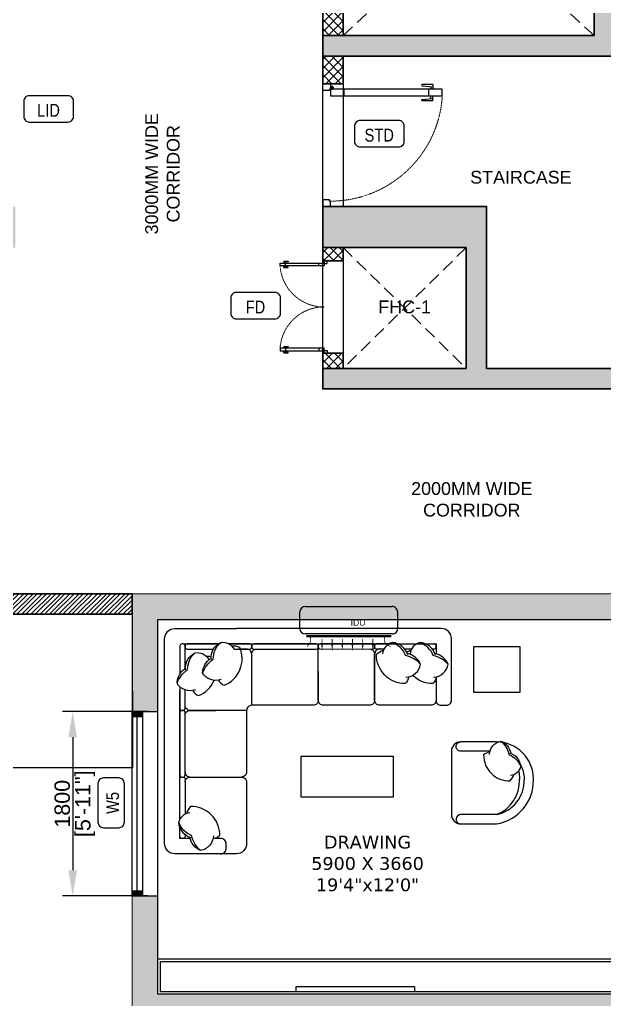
# Model space of a CAD drawing. Header units: millimetres. Extents: x -9976 to 131129, y -15735 to 207061.
# Drawn here: x 111124 to 116833, y 158336 to 167903 of the extents above; entities that cross this region are included whole.
import ezdxf
from ezdxf.enums import TextEntityAlignment as Align

# ---------------------------------------------------------------- set-up
doc = ezdxf.new("R2010")
doc.units = ezdxf.units.MM
doc.linetypes.add('( Hidden )', pattern=[0.375, 0.25, -0.125])
doc.linetypes.add('Core & corridor$0$Core_FF & Typical_TD$0$DASHED', pattern=[0.75, 0.5, -0.25])
for name, color, linetype in [('A-Dimensions', 4, 'Continuous'), ('A-Door', 11, 'Continuous'), ('A-Elevation 10', 8, 'Continuous'), ('A-Furniture', 8, 'Continuous'), ('A-Hatch', 252, 'Continuous'), ('A-Room Boundary', 44, 'Continuous'), ('A-Shaft', 8, 'Continuous'), ('A-Text Main', 44, 'Continuous'), ('A-Window', 4, 'Continuous')]:
    doc.layers.add(name, color=color, linetype=linetype)
doc.layers.add('A-Wall', color=240, linetype='Continuous', lineweight=35)
doc.styles.add('2024-08-29_TOWER-A$0$simplex-0.8', font='simplex.shx', dxfattribs={"width": 0.8})
doc.styles.add('3.5BHK WEST-UN-6$0$grid_text', font='verdana.ttf')
doc.styles.add('3BHK  WEST_UN-2$0$AMISH', font='arial.ttf')
doc.styles.add('ARIAL', font='ARIALN.TTF')
doc.styles.add('Core & corridor$0$Standard', font='arial.ttf')
doc.styles.add('S', font='arial.ttf', dxfattribs={"height": 150})
doc.dimstyles.new('DIMSMALL', dxfattribs={"dimtxt": 150, "dimasz": 250, "dimexe": 100, "dimexo": 100, "dimgap": 25, "dimtad": 1, "dimdec": 0, "dimtxsty": 'S', "dimcen": 0, "dimdle": 100, "dimclrd": 8, "dimclre": 8, "dimclrt": 256, "dimazin": 3, "dimtfac": 1, "dimtdec": 0, "dimtix": 1, "dimtmove": 0, "dimatfit": 3, "dimldrblk": '12_DatumFilled', "dimlwd": -1, "dimlwe": -1, "dimarcsym": 1})

# ---------------------------------------------------------------- blocks, each defined once
blk = doc.blocks.new('Core & corridor$0$Core_FF & Typical_TD$0$bshdj')
for p, q in [((-2287, 1074), (-2240, 1074)), ((-2287, 1074), (-2287, 968)), ((-2273, 968), (-2264, 1074)), ((-2265, 1054), (-2240, 1054)), ((-2240, 1168), (-2240, 75)), ((-2173, 1168), (-2240, 1168)), ((-2173, 1034), (-2240, 1034)), ((-2173, 75), (-2173, 1168)), ((-2127, 1074), (-2173, 1074)), ((-2148, 1054), (-2173, 1054)), ((-2140, 968), (-2150, 1074)), ((-2127, 1074), (-2127, 968)), ((-167, 1074), (-167, 968)), ((-167, 1074), (-120, 1074)), ((-153, 968), (-143, 1074)), ((-145, 1054), (-120, 1054)), ((-120, 75), (-120, 1168)), ((-120, 1168), (-53, 1168)), ((-120, 1034), (-53, 1034)), ((-53, 1168), (-53, 75)), ((-7, 1074), (-53, 1074)), ((-28, 1054), (-53, 1054)), ((-20, 968), (-30, 1074)), ((-7, 1074), (-7, 968)), ((-2287, 968), (-2273, 968)), ((-2127, 968), (-2140, 968)), ((-167, 968), (-153, 968)), ((-7, 968), (-20, 968)), ((-2293, 0), (-2293, 75)), ((-2293, 75), (-2240, 75)), ((-2227, 0), (-2293, 0)), ((-2273, 88), (-2233, 88)), ((-2253, 108), (-2253, 68)), ((-2173, 208), (-2240, 208)), ((-2240, 75), (-2240, 67)), ((-2240, 75), (-2173, 75)), ((-2240, 67), (-2227, 67)), ((-2227, 67), (-2227, 0)), ((-120, 208), (-53, 208)), ((-53, 75), (-120, 75)), ((-120, 75), (-120, 75)), ((-67, 67), (-67, 0)), ((-53, 67), (-67, 67)), ((-67, 0), (0, 0)), ((-20, 88), (-60, 88)), ((0, 75), (-53, 75)), ((-53, 75), (-53, 67)), ((-40, 108), (-40, 68)), ((0, 0), (0, 75))]:
    blk.add_line(p, q)
for centre in [(-2253, 88), (-40, 88)]:
    blk.add_circle(centre, 13.3)
at = {"linetype": 'Core & corridor$0$Core_FF & Typical_TD$0$DASHED', "lineweight": 0}
for centre, start, end in [((-2243, 73), 0.0822, 86.3506), ((-50, 73), 93.6494, 179.9178)]:
    blk.add_arc(centre, 1097, start, end, dxfattribs=at)
blk = doc.blocks.new('Core & corridor$0$Core_FF & Typical_TD$0$Door11')
at = {"layer": 'A-Door'}
for p, q in [((-991.7, 0), (-1050, 0)), ((-1050, 0), (-1050, -65.6)), ((-58.3, 0), (0, 0)), ((0, 0), (0, -65.6)), ((-1050, -65.6), (-1003.4, -65.6)), ((-1003.4, -65.6), (-1003.4, -58.3)), ((-1003.4, -58.3), (-991.7, -58.3)), ((-991.7, -58.3), (-991.7, 0)), ((-104.9, -65.6), (-104.9, -1021.8)), ((-46.6, -65.6), (-104.9, -65.6)), ((-104.9, -65.6), (-104.9, -65.6)), ((-58.3, -58.3), (-58.3, 0)), ((-46.6, -58.3), (-58.3, -58.3)), ((-17.5, -77.3), (-52.5, -77.3)), ((-46.6, -65.6), (-46.6, -58.3)), ((-46.6, -1021.8), (-46.6, -65.6)), ((0, -65.6), (-46.6, -65.6)), ((-35, -94.7), (-35, -59.8)), ((-104.9, -182.2), (-46.6, -182.2)), ((-145.8, -846.8), (-134.1, -846.8)), ((-145.8, -940.1), (-145.8, -846.8)), ((-134.1, -846.8), (-125.5, -940.1)), ((-104.9, -905.1), (-46.6, -905.1)), ((-17.5, -846.8), (-26.1, -940.1)), ((-5.8, -846.8), (-17.5, -846.8)), ((-5.8, -940.1), (-5.8, -846.8)), ((-145.8, -940.1), (-104.9, -940.1)), ((-127.1, -922.6), (-104.9, -922.6)), ((-24.5, -922.6), (-46.6, -922.6)), ((-5.8, -940.1), (-46.6, -940.1)), ((-104.9, -1021.8), (-46.6, -1021.8))]:
    blk.add_line(p, q, dxfattribs=at)
blk.add_circle((-35, -77.3), 11.7, dxfattribs=at)
at = {"layer": 'A-Door', "linetype": 'Core & corridor$0$Core_FF & Typical_TD$0$DASHED', "lineweight": 0}
blk.add_arc((-43.9, -64.2), 959.5, 180.08223, 266.3506, dxfattribs=at)
blk = doc.blocks.new('Core & corridor$0$A$C436b777d')
at = {"layer": 'A-Hatch'}
h = blk.add_hatch(color=256, dxfattribs=at)
h.dxf.hatch_style = 1
h.paths.add_polyline_path([(250, -3072.7), (2950, -3072.6), (2950, -2672.7), (0.5, -2672.7), (0.5, -12132.6), (2950, -12132.7), (2950, -11732.7), (250.5, -11732.7), (250.5, -9577.7), (2950, -9577.7), (2950, -9377.8), (250.5, -9377.7), (250.5, -7222.7), (2950, -7222.7), (2950, -5565), (2700, -5565), (2700.2, -6972.7), (250.5, -6972.7)])
h.paths.add_polyline_path([(3300, 6580.6), (3300, 9502.1), (3500, 9502.1), (3500.1, 35), (0.4, 35), (0.5, 6682.1), (250, 6682.1), (250.5, 435), (3300.5, 435)])
edge = h.paths.add_edge_path()
edge.add_line((3300, 14502.1), (2580, 14502.1))
edge.add_line((2580, 14502.1), (2580, 15744))
edge.add_line((2580, 15744), (3500, 15744))
edge.add_line((3500, 15744), (3500, 16044))
edge.add_line((3500, 16044), (2380, 16044))
edge.add_line((2380, 16044), (2380, 14502.1))
edge.add_line((2380, 14502.1), (0.5, 14502.1))
edge.add_line((0.5, 14502.1), (0.5, 7866.6))
edge.add_line((0.5, 7866.6), (250.5, 7866.6))
edge.add_line((250.5, 7866.6), (250.5, 14102.1))
edge.add_line((250.5, 14102.1), (2380, 14102.1))
edge.add_line((2380, 14102.1), (2380, 10852.1))
edge.add_line((2380, 10852.1), (2580, 10852.1))
edge.add_line((2580, 10852.1), (2580, 14102.1))
edge.add_line((2580, 14102.1), (3300, 14102.1))
edge.add_line((3300, 14102.1), (3300, 10702.1))
edge.add_line((3300, 10702.1), (3500, 10702.1))
edge.add_line((3500, 10702.1), (3500, 14502.1))
edge.add_line((3500, 14502.1), (2580, 14502.1))
h = blk.add_hatch(color=256, dxfattribs=at)
h.dxf.hatch_style = 1
h.paths.add_polyline_path([(12050, -10062.7), (14174.6, -10062.7), (14174.6, -13512.7), (5950, -13512.7), (5950, -13312.7), (7350, -13312.7), (7350, -12132.7), (5950, -12132.7), (5950, -11732.7), (7550, -11732.7), (7550, -13312.7), (13974.6, -13312.7), (13974.6, -10262.7), (9764, -10262.7), (9764, -10062.7), (11850, -10062.7), (11850, -9202.4), (8800, -9202.4), (8800, -10062.7), (9144, -10062.7), (9144, -10262.7), (5950, -10262.7), (5950, -10062.7), (8600, -10062.7), (8600, -7832.6), (5500, -7832.6), (5500, -7632.6), (8800, -7632.6), (8800, -9002.4), (12050, -9002.4)])
h = blk.add_hatch(dxfattribs=at)
h.set_pattern_fill('ANSI37', color=256, scale=20)
h.set_pattern_definition([(45, (27573.86, 93), (-44.90128, 44.90128), []), (135, (27573.86, 93), (-44.90128, -44.90128), [])])
h.paths.add_polyline_path([(5950, -9431.8), (6150, -9431.8), (6150, -10062.7), (5950, -10062.7)])
h.paths.add_polyline_path([(5950, -7832.6), (6150, -7832.6), (6150, -8231.8), (5950, -8231.8)])
h.paths.add_polyline_path([(5950, -12132.7), (6150, -12132.7), (6150, -12262.7), (5950, -12262.7)])
h.paths.add_polyline_path([(5950, -13162.7), (6150, -13162.7), (6150, -13312.7), (5950, -13312.7)])
h.paths.add_polyline_path([(5950, -10262.7), (6150, -10262.7), (6150, -10532.7), (5950, -10532.7)])
at = {"layer": 'A-Elevation 10'}
for points in [[(6150, -11732.7), (5950, -11732.7), (5950, -10532.7), (6150, -10532.7)], [(6150, -13162.7), (5950, -13162.7), (5950, -12262.7), (6150, -12262.7)]]:
    blk.add_lwpolyline(points, close=True, dxfattribs=at)
at = {"layer": 'A-Shaft', "linetype": '( Hidden )', "lineweight": 0, "ltscale": 500}
for points in [[(6150, -7832.6), (8600, -10062.7)], [(6150, -10062.7), (8550, -7832.6)], [(7350, -12132.7), (6150, -13312.7)], [(6150, -12132.7), (7350, -13312.7)]]:
    blk.add_lwpolyline(points, dxfattribs=at)
at = {"layer": 'A-Wall'}
for points in [[(12050, -10062.7), (14174.6, -10062.7), (14174.6, -13512.7), (5950, -13512.7), (5950, -13312.7), (7350, -13312.7), (7350, -12132.7), (5950, -12132.7), (5950, -11732.7), (7550, -11732.7), (7550, -13312.7), (13974.6, -13312.7), (13974.6, -10262.7), (9764, -10262.7), (9764, -10062.7), (11850, -10062.7), (11850, -9202.4)], [(8800, -9202.4), (8800, -10062.7), (9144, -10062.7), (9144, -10262.7), (5950, -10262.7), (5950, -10062.7), (8600, -10062.7), (8600, -7832.6)]]:
    blk.add_lwpolyline(points, dxfattribs=at)
for points in [[(5950, -9431.8), (6150, -9431.8), (6150, -10062.7), (5950, -10062.7)], [(5950, -10262.7), (6150, -10262.7), (6150, -10532.7), (5950, -10532.7)], [(5950, -12132.7), (6150, -12132.7), (6150, -12262.7), (5950, -12262.7)], [(5950, -13162.7), (6150, -13162.7), (6150, -13312.7), (5950, -13312.7)]]:
    blk.add_lwpolyline(points, close=True, dxfattribs=at)
at = {"layer": 'A-Door', "ltscale": 5}
for name, p, xscale, yscale, zscale, rotation in [('Core & corridor$0$Core_FF & Typical_TD$0$Door11', (5950, -10532.7), 1.142857140802877, 1.142857140802877, 1.142857140802877, 89.99999594244068), ('Core & corridor$0$Core_FF & Typical_TD$0$bshdj', (5992.3, -13162.7), -0.3924322638604997, 0.3924322638604997, 0.3924322638604998, 90.00000024998234)]:
    blk.add_blockref(name, p, dxfattribs=dict(at, xscale=xscale, yscale=yscale, zscale=zscale, rotation=rotation))
at = {"layer": 'A-Text Main', "char_height": 125, "width": 950.15, "attachment_point": 5, "line_spacing_factor": 1.010232, "style": 'Core & corridor$0$Standard'}
for s, insert in [('STAIRCASE ', (7885.1, -11447)), ('FHC-1', (6750, -12712.7))]:
    blk.add_mtext(s, dxfattribs=dict(at, insert=insert))
blk = doc.blocks.new('2024-08-29_TOWER-A$0$WNTG')
at = {"layer": 'A-Text Main'}
blk.add_lwpolyline([(-187.8, 246.2), (187.8, 246.2, -0.414214), (242.8, 191.2), (242.8, 43.3, -0.414214), (187.8, -11.7), (-187.8, -11.7, -0.414214), (-242.8, 43.3), (-242.8, 191.2, -0.414214)], format="xyb", close=True, dxfattribs=at)
at = {"layer": 'A-Text Main', "style": '2024-08-29_TOWER-A$0$simplex-0.8', "width": 0.8}
blk.add_attdef('WNTG', text='', height=150, dxfattribs=at).set_placement((-1.6, 43), align=Align.CENTER)
blk = doc.blocks.new('Core & corridor')
at = {"ltscale": 300}
blk.add_blockref('Core & corridor$0$A$C436b777d', (10594.6, 28627.2), dxfattribs=at)
at = {"layer": 'A-Text Main'}
ref = blk.add_blockref('2024-08-29_TOWER-A$0$WNTG', (13869.3, 17965.9), dxfattribs=dict(at, xscale=-1, rotation=180))
ref.add_attrib('WNTG', 'LID', dxfattribs={"height": 125, "style": 'ARIAL'}).set_placement((13867.7, 17772.5), align=Align.CENTER)
ref = blk.add_blockref('2024-08-29_TOWER-A$0$WNTG', (17098.2, 17723.1), dxfattribs=dict(at, xscale=-1, rotation=180))
ref.add_attrib('WNTG', 'STD', dxfattribs={"height": 125, "style": 'ARIAL'}).set_placement((17096.6, 17529.7), align=Align.CENTER)
ref = blk.add_blockref('2024-08-29_TOWER-A$0$WNTG', (15889.8, 16044.6), dxfattribs=dict(at, xscale=-1, rotation=180))
ref.add_attrib('WNTG', 'FD', dxfattribs={"height": 125, "style": 'ARIAL'}).set_placement((15888.2, 15851.1), align=Align.CENTER)
at = {"layer": 'A-Text Main', "insert": (14980.7, 17215), "char_height": 125, "width": 1745.679, "attachment_point": 5, "rotation": 90, "line_spacing_factor": 1.010232, "style": 'Core & corridor$0$Standard'}
blk.add_mtext('3000MM WIDE CORRIDOR', dxfattribs=at)
at = {"layer": 'A-Text Main', "insert": (17999.9, 14035.5), "char_height": 125, "width": 1745.679, "attachment_point": 5, "line_spacing_factor": 1.010232, "style": 'Core & corridor$0$Standard'}
blk.add_mtext('2000MM WIDE CORRIDOR', dxfattribs=at)
blk = doc.blocks.new('3.5BHK WEST-UN-6$0$ygvdg')
at = {"layer": 'A-Furniture', "linetype": 'Continuous'}
for points in [[(54922.5, -91892.2), (50225.6, -91892.2), (50225.6, -91547.2), (54922.5, -91547.2)], [(54897.5, -91867.2), (50250.6, -91867.2), (50250.6, -91572.2), (54897.5, -91572.2)], [(52731.6, -91867.2), (51576.6, -91867.2), (51576.6, -91817.2), (52731.6, -91817.2)]]:
    blk.add_lwpolyline(points, close=True, dxfattribs=at)
blk = doc.blocks.new('3.5BHK WEST-UN-6$0$A$C419e3904')
at = {"layer": 'A-Furniture'}
for points in [[(1500, 419.6), (1500, 700, 0.414214), (1450, 750), (850, 750, -0.414214), (800, 800), (800, 1400, 0.414214), (750, 1450, 0.414214), (800, 1500), (800, 2100, 0.414214), (700, 2200), (100, 2200, 0.414214), (0, 2100), (0, 100, 0.414214), (100, 0), (700, 0)], [(349.5, 2168.2, 0.14773), (263.6, 2022, 0.213343), (137.6, 1893.1, 0.178662)], [(475.6, 2024.9, 0.356772), (349.5, 2168.2, 0.249542), (245.7, 2038.4, -9.61688)], [(550, 2200, -0.414214), (600, 2150), (600, 2100, -0.414214), (550, 2050), (472.5, 2050)], [(256.7, 2042.2, 0.306663), (137.6, 1893.1, 0.30633), (246.4, 1795.7, -0.872847)], [(200, 2011.8), (200, 2030, 0.414214), (180, 2050), (170, 2050, 0.414214), (150, 2030)], [(472.5, 2050.1, -0.165541), (538.6, 2019.2, -0.425989), (252.1, 1738.4, -0.121523), (212.7, 1805, 7.115464)], [(150, 1861.6), (150, 1470, 0.414214), (170, 1450), (180, 1450, 0.414214), (200, 1470), (200, 1811.3, 0.414214)], [(200, 1500, 0.414214), (250, 1450), (750, 1450, 0.414214)], [(200, 1400, -0.414214), (250, 1450)], [(200, 1125), (200, 850, 0.414214), (250, 800), (500, 800)], [(150, 569.7), (150, 780, -0.414214), (170, 800), (180, 800, -0.414214), (200, 780), (200, 599.1)], [(800, 800), (250, 800, 0.414214), (200, 750), (200, 625.6)], [(2800, 700), (2800, 100, -0.414214), (2700, 0), (700, 0)], [(850, 750), (850, 250, -0.414214), (800, 200), (720.9, 200)], [(2050, 474.7), (2050, 700, 0.414214), (2000, 750), (1550, 750, 0.414214), (1500, 700), (1500, 180.2)], [(2650, 472.9), (2650, 700, 0.414214), (2600, 750), (2100, 750, 0.414214), (2050, 700), (2050, 249.5)], [(2650, 572.5), (2650, 700, -0.414214), (2700, 750), (2750, 750, -0.414214), (2800, 700)], [(301, 598.6, 0.356772), (121.1, 535.1, 0.249542), (202.8, 390.3, -9.61688)], [(276.5, 605.2, -0.165541), (329.8, 655, -0.200231), (484, 506.3, -0.121523)], [(121.1, 535.1, 0.14773), (224.6, 400.9, 0.213343), (297.3, 235.9, 0.178662)], [(550.9, 498.2, 0.356772), (371, 434.7, 0.249542), (452.7, 289.9, -9.61688)], [(526.4, 504.8, -0.165541), (579.7, 554.5, -0.425989), (733.5, 184, -0.121523), (656.9, 172.3, 7.115464)], [(2380.8, 472, 0.165541), (2349.8, 538, 0.425989), (2069, 251.6, 0.121523), (2135.7, 212.1, -7.115464)], [(2650.1, 472, 0.165541), (2619.2, 538, 0.200231), (2420.7, 457.6, 0.121523)], [(200, 392.2), (200, 170, -0.414214), (180, 150), (170, 150, -0.414214), (150, 170), (150, 442.5)], [(203.3, 402.1, 0.306663), (297.3, 235.9, 0.30633), (428.3, 300.5, -0.872847)], [(371, 434.7, 0.14773), (474.5, 300.5, 0.213343), (547.2, 135.4, 0.178662)], [(2106, 199.5), (2100, 199.5, -0.414214), (2050, 249.5), (2050, 474.7)], [(2355.6, 475, -0.356772), (2498.8, 349, -0.249542), (2369, 245.1, 9.61688)], [(2624.9, 475, -0.356772), (2768.2, 349, -0.249542), (2638.4, 245.1, 9.61688)], [(453.3, 301.6, 0.306663), (547.2, 135.4, 0.30633), (678.2, 200.1, -0.872847)], [(2498.8, 349, -0.14773), (2352.7, 263.1, -0.213343), (2223.8, 137, -0.178662)], [(2768.2, 349, -0.14773), (2622, 263.1, -0.213343), (2493.1, 137, -0.178662)], [(523.1, 150), (220, 150, -0.414214), (200, 170), (200, 180, -0.414214), (220, 200), (477.2, 200)], [(453.2, 275.2, -0.071865), (407, 272.7, 7.115464)], [(678.1, 200), (830, 200, -0.414214), (850, 180), (850, 170, -0.414214), (830, 150), (627, 150)], [(850, 250), (850, 250, 0.414214), (900, 200), (1016.8, 200)], [(2000, 199.5, 0.414214), (2050, 249.5)], [(2192.3, 149.5), (2070, 149.5, -0.414214), (2050, 169.5), (2050, 179.5, -0.414214), (2070, 199.5), (2141.9, 199.5, -0.414214)], [(2372.9, 256.2, -0.306663), (2223.8, 137, -0.30633), (2126.3, 245.9, 0.872847)], [(2342.5, 199.5), (2411.3, 199.5, -0.414214)], [(2363.1, 231.7, 0.071865), (2405, 212.1, -7.115464)], [(2642.2, 256.2, -0.306663), (2493.1, 137, -0.30633), (2395.7, 245.9, 0.872847)], [(2544.8, 149.5), (2650, 149.5), (2650, 247.7, -0.414214)], [(2611.8, 199.5), (2630, 199.5, -0.414214), (2650, 179.5), (2650, 169.5, -0.414214), (2630, 149.5)]]:
    blk.add_lwpolyline(points, format="xyb", dxfattribs=at)
for points in [[(248.3, 2050), (150, 2050), (150, 1944.8)], [(150, 1861.6), (150, 607.7)], [(228.8, 352.2), (229.4, 353.8)], [(180, 150), (523.1, 150)], [(627, 150), (2650, 150)], [(2275.5, 149.5), (2461.6, 149.5)]]:
    blk.add_lwpolyline(points, dxfattribs=at)
for points in [[(150, 820), (150, 1430, -0.414214), (170, 1450), (180, 1450, -0.414214), (200, 1430), (200, 820, -0.414214), (180, 800), (170, 800, -0.414214)], [(870, 200), (1480, 200, -0.414214), (1500, 180), (1500, 170, -0.414214), (1480, 150), (870, 150, -0.414214), (850, 170), (850, 180, -0.414214)], [(1520, 200), (2030, 199.5, -0.414214), (2050, 179.5), (2050, 169.5, -0.414214), (2030, 149.5), (1520, 150, -0.414214), (1500, 170), (1500, 180, -0.414214)]]:
    blk.add_lwpolyline(points, format="xyb", close=True, dxfattribs=at)
blk = doc.blocks.new('A$C6bc99d7f')
at = {"layer": 'A-Window', "linetype": 'Continuous'}
for points in [[(-150, 1800), (-250, 1800), (-250, 1750), (-150, 1750)], [(-250, 0), (-150, 0), (-150, 50), (-250, 50)]]:
    blk.add_hatch(color=256, dxfattribs=at).paths.add_polyline_path(points)
for p, q in [((-250, 1800), (-150, 1800)), ((-250, 0), (-250, 1800)), ((-250, 1750), (-250, 1800)), ((-250, 1800), (-150, 1800)), ((-250, 1800), (-150, 1800)), ((-150, 1750), (-250, 1750)), ((-250, 50), (-250, 1750)), ((-200, 50), (-200, 1750)), ((-150, 1800), (0, 1800)), ((-150, 1800), (-150, 1750)), ((-150, 1800), (0, 1800)), ((-150, 1750), (-150, 50)), ((0, 0), (0, 1800)), ((-250, 0), (-250, 50)), ((-250, 50), (-150, 50)), ((-250, 0), (-150, 0)), ((-250, 0), (-150, 0)), ((-250, 0), (-150, 0)), ((-150, 50), (-150, 0)), ((-150, 0), (0, 0)), ((-150, 0), (0, 0))]:
    blk.add_line(p, q, dxfattribs=at)
blk = doc.blocks.new('3BHK  WEST_UN-3$0$2024-08-29_TOWER-A$0$SIDE TABLE')
at = {"layer": 'A-Furniture'}
blk.add_lwpolyline([(0.45, 0), (0, 0), (0, 0.45), (0.45, 0.45)], close=True, dxfattribs=at)
blk = doc.blocks.new('3BHK  WEST_UN-3$0$A$Ce69b8bcf')
at = {"layer": 'A-Furniture'}
for points in [[(800.1, 434.8), (800.1, 90.2, -0.414214), (709.9, 0), (360.8, 0, -0.376272), (0.1, 430.3), (0.1, 434.8), (0.1, 439.3, -0.414214), (360.8, 800), (709.9, 800, -0.414214), (800.1, 709.8), (800.1, 434.8)], [(315.3, 807.4, 0.14773), (237.8, 675.6, 0.213343), (124.1, 559.4, 0.178662)], [(428.9, 678.2, 0.356772), (315.3, 807.4, 0.249542), (221.6, 690.3, -9.61688)], [(424, 709.8), (709.9, 709.8, 0.414214), (755, 754.9), (755, 754.9, 0.414214), (709.9, 800)], [(231.6, 693.8, 0.306663), (124.1, 559.4, 0.30633), (222.3, 471.5, -0.872847)], [(426.1, 700.9, -0.165541), (485.7, 673, -0.425989), (227.4, 419.8, -0.121523), (191.8, 479.9, 7.115464)], [(125.9, 573.6, 0.130591), (90.3, 439.3), (90.3, 434.8)], [(145.1, 516.2, 0.072384), (135.4, 439.3), (135.4, 434.8)], [(360.8, 90.2, -0.364589), (90.3, 430.3), (90.3, 434.8)], [(360.8, 90.2, -0.321599), (135.4, 430.3), (135.4, 434.8)], [(360.8, 90.2), (709.9, 90.2, -0.414214), (755, 45.1), (755, 45.1, -0.414214), (709.9, 0)]]:
    blk.add_lwpolyline(points, format="xyb", dxfattribs=at)
blk = doc.blocks.new('Unit-6')
at = {"layer": 'A-Hatch', "linetype": 'Continuous'}
h = blk.add_hatch(color=256, dxfattribs=at)
h.dxf.hatch_style = 1
h.paths.add_polyline_path([(12127.7, 14831.6), (12127.7, 13681.7), (12377.7, 13681.7), (12377.7, 14581.6), (17077.7, 14581.6), (17077.7, 14831.6)])
h.paths.add_polyline_path([(17077.7, 10921.6), (17077.7, 10721.6), (12377.7, 10721.6), (12377.7, 9871.5), (12127.7, 9871.5), (12127.7, 11881.7), (12377.7, 11881.7), (12377.7, 10921.6)])
h.paths.add_polyline_path([(19895.7, 14831.6), (24149.9, 14831.7), (24149.9, 14581.6), (19895.7, 14581.6)])
h.paths.add_polyline_path([(20097.2, 10921.6), (20097.2, 10721.6), (18277.7, 10721.6), (18277.7, 14581.6), (18277.7, 14831.6), (18477.7, 14831.6), (18477.7, 14581.6), (18477.7, 10921.6)])
h.paths.add_polyline_path([(22017.7, 10721.6), (21097.7, 10721.6), (21097.7, 10921.6), (24652.7, 10921.6), (24652.7, 11571.7), (24902.7, 11571.7), (24902.7, 10671.6), (22267.2, 10671.6), (22017.7, 10671.6)])
h.paths.add_polyline_path([(22017.7, 7221.6), (22017.7, 6971.6), (24652.7, 6971.6), (24652.7, 3686.7), (24007.8, 3686.6), (24007.8, 3586.6), (24652.7, 3586.7), (24652.7, 1761.7), (24902.7, 1761.7), (24902.7, 7221.6)])
h.paths.add_polyline_path([(20427.7, 2011.7), (20427.7, 5001.7), (18532.7, 5001.7), (18532.7, 4751.7), (20177.2, 4751.7), (20177.2, 2011.7), (19442.7, 2011.7), (19442.7, 1761.7), (20927.7, 1761.7), (20927.7, 2011.7)])
h.paths.add_polyline_path([(17077.7, 3616.7), (17077.7, 5871.5), (16877.7, 5871.5), (16877.6, 3616.7)])
h.paths.add_polyline_path([(15877.7, 5871.5), (12127.7, 5871.5), (12127.7, 1761.7), (12981.2, 1761.7), (12981.2, 2011.7), (12377.7, 2011.7), (12377.7, 5671.5), (15877.7, 5671.6)])
h.paths.add_polyline_path([(14872.7, 7491.7), (14872.7, 7291.7), (13287.7, 7291.7), (12127.7, 7291.7), (12127.7, 8371.5), (12377.7, 8371.5), (12377.7, 7491.7)])
h.paths.add_polyline_path([(15722.7, 7291.7), (17077.7, 7291.7), (17077.7, 9721.6), (16877.7, 9721.6), (16877.7, 7491.7), (15722.7, 7491.7)])
h.paths.add_polyline_path([(16201.2, 2009.9), (13731.2, 2011.7), (13731.2, 1761.7), (16201.2, 1761.7)])
h.paths.add_polyline_path([(18692.7, 2011.7), (18692.7, 1761.7), (16951.2, 1761.7), (16951.2, 2011.7)])
at = {"layer": 'A-Furniture', "linetype": 'Continuous'}
blk.add_lwpolyline([(14676.2, 12845.1), (13776.2, 12845.1), (13776.2, 13245.1), (14676.2, 13245.1)], close=True, dxfattribs=at)
at = {"layer": 'A-Room Boundary', "color": 3, "linetype": 'Continuous'}
blk.add_lwpolyline([(12377.7, 14581.6), (18277.7, 14581.6), (18277.7, 10921.6), (12377.7, 10921.6)], close=True, dxfattribs=at)
at = {"layer": 'A-Wall', "lineweight": 0}
for points in [[(12127.7, 14831.6), (12127.7, 13681.7), (12377.7, 13681.7), (12377.7, 14581.6), (17077.7, 14581.6), (17077.7, 14831.6)], [(17077.7, 10921.6), (17077.7, 10721.6), (12377.7, 10721.6), (12377.7, 9871.5), (12127.7, 9871.5), (12127.7, 11881.7), (12377.7, 11881.7), (12377.7, 10921.6)]]:
    blk.add_lwpolyline(points, close=True, dxfattribs=at)
at = {"layer": 'A-Furniture', "xscale": -1, "rotation": 180}
blk.add_blockref('3.5BHK WEST-UN-6$0$A$C419e3904', (12444.4, 14492.7), dxfattribs=at)
at = {"layer": 'A-Furniture', "ltscale": 600, "xscale": 1000, "yscale": 1000, "zscale": 1000, "rotation": 270}
blk.add_blockref('3BHK  WEST_UN-3$0$2024-08-29_TOWER-A$0$SIDE TABLE', (15461.8, 14317.7), dxfattribs=at)
at = {"layer": 'A-Furniture', "ltscale": 600, "xscale": -1}
blk.add_blockref('3BHK  WEST_UN-3$0$A$Ce69b8bcf', (16044.5, 12585.2), dxfattribs=at)
at = {"layer": 'A-Furniture'}
blk.add_blockref('3.5BHK WEST-UN-6$0$ygvdg', (-37847.9, 102813.7), dxfattribs=at)
at = {"layer": 'A-Window'}
blk.add_blockref('A$C6bc99d7f', (12377.7, 11881.7), dxfattribs=at)
ref = blk.add_blockref('2024-08-29_TOWER-A$0$WNTG', (11805.3, 12791), dxfattribs=dict(at, xscale=-1, rotation=270))
ref.add_attrib('WNTG', 'W5', dxfattribs={"layer": 'A-Text Main', "height": 125, "rotation": 90, "style": 'ARIAL'}).set_placement((11998.7, 12789.4), align=Align.CENTER)
at = {"layer": 'A-Text Main', "color": 3, "insert": (14425.3, 12197.6), "char_height": 125, "width": 1167.553, "attachment_point": 5, "style": '3.5BHK WEST-UN-6$0$grid_text'}
blk.add_mtext('DRAWING\\P5900 X 3660\\P19\'4"x12\'0"', dxfattribs=at)
blk = doc.blocks.new('3BHK  WEST_UN-2$0$WALL MOUNTED SPLIT AC')
for p, q in [((18065.12, -8113.34), (18065.11, -8079.5)), ((18067.15, -8077.46), (18073.71, -8077.46)), ((18075.75, -8079.5), (18075.75, -8113.29)), ((18064.01, -8112.84, 0), (18064, -8079.99, 0)), ((18064.41, -8112.84, 0), (18064.41, -8079.99, 0)), ((18073.72, -8115.33), (18067.16, -8115.38))]:
    blk.add_line(p, q)
at = {"elevation": 0}
for points in [[(18059.86, -8080.11, 0, 0.75, 0), (18061.51, -8081.22, 0.75, 0.75, 0)], [(18058.43, -8086.05, 0, 0.75, 0), (18061.52, -8086.05, 0.75, 0.75, 0)], [(18058.44, -8089.99, 0, 0.75, 0), (18061.52, -8089.99, 0.75, 0.75, 0)], [(18058.44, -8093.93, 0, 0.75, 0), (18061.52, -8093.93, 0.75, 0.75, 0)], [(18058.44, -8097.86, 0, 0.75, 0), (18061.52, -8097.86, 0.75, 0.75, 0)], [(18058.44, -8101.8, 0, 0.75, 0), (18061.52, -8101.8, 0.75, 0.75, 0)], [(18058.44, -8105.74, 0, 0.75, 0), (18061.52, -8105.74, 0.75, 0.75, 0)], [(18059.87, -8112.95, 0, 0.75, 0), (18061.51, -8110.65, 0.75, 0.75, 0)]]:
    blk.add_lwpolyline(points, format="xyseb", dxfattribs=at)
at = {"const_width": 0.3, "elevation": 0}
for points in [[(18061.51, -8081.22, 0.246742), (18063.87, -8081.49, -4.761831)], [(18061.51, -8110.65, -0.246742), (18063.87, -8110.38, 4.761831)]]:
    blk.add_lwpolyline(points, format="xyb", dxfattribs=at)
for points in [[(18061.52, -8086.05), (18063.17, -8086.05)], [(18061.52, -8089.99), (18063.17, -8089.99)], [(18061.52, -8093.93), (18063.17, -8093.93)], [(18061.52, -8097.86), (18063.17, -8097.86)], [(18061.52, -8101.8), (18063.17, -8101.8)], [(18061.52, -8105.74), (18063.17, -8105.74)]]:
    blk.add_lwpolyline(points, dxfattribs=at)
for centre, start, end in [((18067.15, -8079.5), 90.0082, 180.0082), ((18073.71, -8079.5), 0.0078, 90.0078), ((18067.16, -8113.34), 180.0082, 270.0082), ((18073.71, -8113.29), 270.0078, 0.0078)]:
    blk.add_arc(centre, 2.04, start, end)
at = {"layer": 'A-Elevation 10', "style": '3BHK  WEST_UN-2$0$AMISH'}
blk.add_attdef('IDU', text='', height=2.4, rotation=90.0082, dxfattribs=at).set_placement((17772.56, -7418.94, 0), align=Align.MIDDLE_CENTER)
blk = doc.blocks.new('*D196')
at = {"layer": 'A-Dimensions', "color": 8, "transparency": 16777216}
for p, q in [((112373.2, 161146.5), (111542.6, 161146.5)), ((111642.6, 160896.5), (111642.6, 159596.5)), ((112373.2, 159346.5), (111542.6, 159346.5))]:
    blk.add_line(p, q, dxfattribs=at)
for points in [[(111600.9, 160896.5), (111684.3, 160896.5), (111642.6, 161146.5)], [(111600.9, 159596.5), (111684.3, 159596.5), (111642.6, 159346.5)]]:
    blk.add_solid(points, dxfattribs=at)
at = {"layer": 'Defpoints', "color": 0, "transparency": 16777216}
for p in [(112473.2, 161146.5), (111642.6, 159346.5), (112473.2, 159346.5)]:
    blk.add_point(p, dxfattribs=at)
at = {"layer": 'A-Dimensions', "lineweight": 30, "transparency": 16777216, "char_height": 150, "attachment_point": 5, "rotation": 90, "style": 'S'}
for s, insert in [('\\A1;[5\'-11"]', (111763.7, 160246.5)), ('\\A1;1800', (111541, 160246.5))]:
    blk.add_mtext(s, dxfattribs=dict(at, insert=insert))
blk = doc.blocks.new('12_DatumFilled')
at = {"color": 8, "linetype": 'ByBlock'}
blk.add_solid([(0, 0.577), (-1, 0), (0, -0.577)], dxfattribs=at)

msp = doc.modelspace()

# ---------------------------------------------------------------- hatches: boundary and pattern name
at = {"linetype": 'Continuous'}
h = msp.add_hatch(dxfattribs=at)
h.set_pattern_fill('ANSI31', color=256, scale=20)
h.set_pattern_definition([(45, (106633.075, 160596.27), (-44.90128, 44.90128), [])])
h.paths.add_polyline_path([(112233.6, 200021.4), (113635.6, 200021.4), (113635.6, 200221.4), (112233.6, 200221.4)])
h.paths.add_polyline_path([(108384.5, 162096.3), (112223.2, 162096.3), (112223.2, 162296.4), (108384.5, 162296.4)])
h.paths.add_polyline_path([(118373.2, 164297), (118373.2, 162296.4), (118573.2, 162296.4), (118573.2, 164297)])
h = msp.add_hatch(dxfattribs=at)
h.set_pattern_fill('ANSI31', color=256, scale=20)
h.set_pattern_definition([(45, (129581.564, 160596.27), (-44.90128, 44.90128), [])])
h.paths.add_polyline_path([(108384.5, 162296.4), (108384.5, 162096.3), (112223.2, 162096.3), (112223.2, 162296.4)])

# ---------------------------------------------------------------- linework, layer by layer
at = {"layer": 'A-Elevation 10'}
msp.add_lwpolyline([(108384.6, 162096.3), (112223.2, 162096.3), (112226.6, 160596.3), (108383.3, 160596.3)], close=True, dxfattribs=at)

# ---------------------------------------------------------------- block references
msp.add_blockref('Core & corridor', (97538.5, 149182.5))

# ---------------------------------------------------------------- next in the draw order: block references
at = {"layer": 'A-Elevation 10', "linetype": 'Continuous'}
msp.add_blockref('Unit-6', (100095.5, 147464.8), dxfattribs=at)

# ---------------------------------------------------------------- next in the draw order: linework, layer by layer
at = {"layer": 'A-Wall'}
msp.add_lwpolyline([(108384.5, 162096.3), (112223.2, 162096.3), (112223.2, 162296.4), (108384.5, 162296.4)], close=True, dxfattribs=at)

# ---------------------------------------------------------------- next in the draw order: block references
at = {"layer": 'A-Elevation 10', "color": 2}
ref = msp.add_blockref('3BHK  WEST_UN-2$0$WALL MOUNTED SPLIT AC', (-89467.5, -292834.8), dxfattribs=dict(at, xscale=25.17221723757715, yscale=25.17221723757715, zscale=25.17221723757715, rotation=90))
ref.add_attrib('IDU', 'IDU', dxfattribs={"layer": 'A-Furniture', "height": 60.41, "rotation": 0.00823, "style": '3BHK  WEST_UN-2$0$AMISH'}).set_placement((114427.9, 162015.8, 0), align=Align.MIDDLE_CENTER)

# ---------------------------------------------------------------- next in the draw order: dimensions: what is measured, and where the dimension line sits
at = {"layer": 'A-Dimensions', "lineweight": 30}
dim = msp.add_linear_dim(base=(111642.6, 159346.5), p1=(112473.2, 161146.5), p2=(112473.2, 159346.5), angle=90, dimstyle='DIMSMALL', dxfattribs=at)
dim.commit()
dim.dimension.update_dxf_attribs({"geometry": '*D196', "text_midpoint": (111642.6, 160246.5)})

doc.saveas('drawing.dxf')
